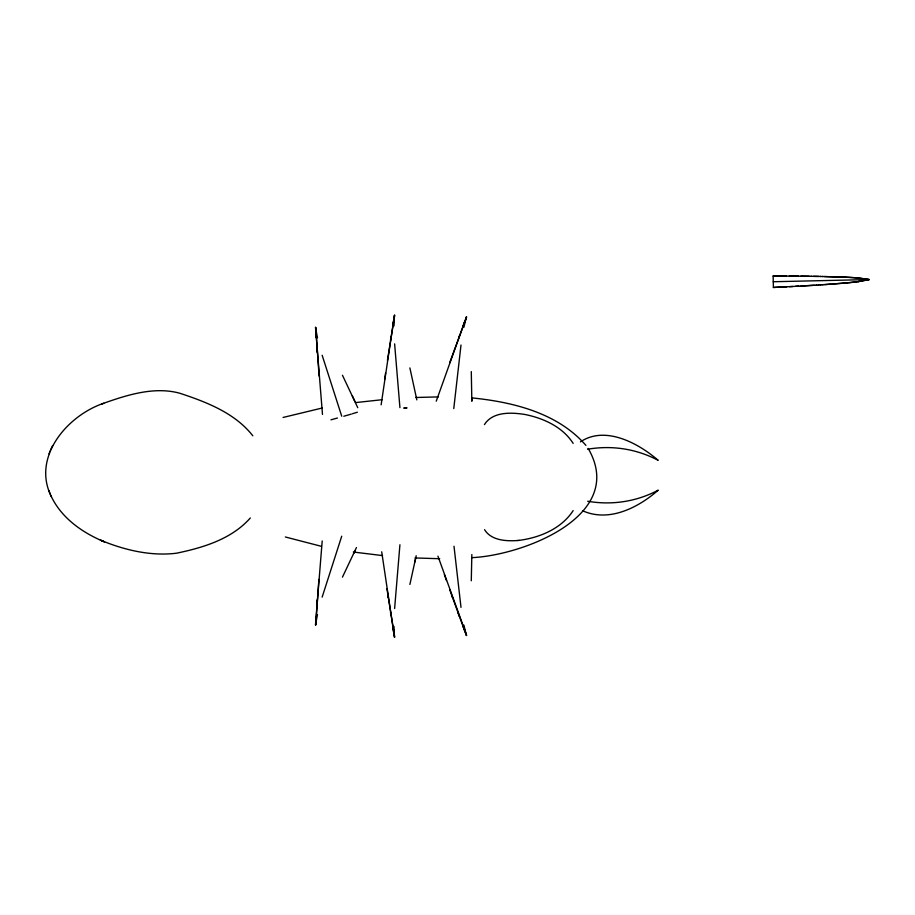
<?xml version="1.0" encoding="UTF-8"?>
<svg xmlns="http://www.w3.org/2000/svg" width="915" height="915" viewBox="0 0 915 915"><rect width="100%" height="100%" fill="white"/><g stroke="black" fill="none" stroke-linecap="round" stroke-linejoin="round"><path stroke-width="1.37" d="M393.999 626.489L394.457 637.24L381.704 551.814M471.843 554.524L471.282 580.785M315.755 625.037L318.877 579.401M394.617 608.521L399.924 544.757M316.041 616.802L315.503 625.059L317.482 614.48M315.755 621.102L322.206 540.959M317.059 602.699L317.276 599.828M453.771 408.593L461 345.024M381.132 404.842L394.457 315.149L393.999 325.9M385.581 372.988L384.689 379.256M387.434 360.384L394.697 315.229M390.476 340.117L390.922 337.269M393.118 323.315L393.473 321.096M393.576 320.502L393.805 319.06M463.894 327.284L466.444 316.819L436.249 401.159M409.886 584.456L416.188 555.725M414.85 562.13L415.547 558.813M322.149 597.118L341.718 536.201M252.826 435.815C234.983 413.008 206.618 402.097 179.935 393.29C154.772 386.256 127.528 394.788 103.612 403.298C67.058 415.696 31.533 457.386 51.423 496.742M449.654 362.843L450.729 359.824M450.763 359.778L466.661 316.945M458.667 337.829L459.479 335.576M49.033 453.794L49.387 452.834M465.037 320.536L463.733 324.036M462.921 326.22L463.539 324.573M49.799 451.77L50.211 450.763M342.462 577.125L356.461 547.547M353.773 553.426L355.089 550.567M50.691 449.642L52.681 445.525M484.458 424.571C492.67 411.453 511.313 412.31 524.844 414.461C543.464 418.178 562.656 426.893 573.156 443.398M573.156 510.616C561.398 528.721 539.621 537.78 518.851 540.399M580.419 441.865C605.124 425.246 638.373 443.135 658.182 460.337C636.463 448.796 611.746 445.079 587.567 449.242M250.31 517.981C231.655 539.118 203.199 547.673 176.481 553.209C150.701 556.4 124.108 549.995 100.33 540.079L104.562 541.897L102.503 541.04M103.761 403.24L101.496 404.201M352.344 413.774L357.365 412.207M283.078 417.457L322.172 408.021M343.811 416.245L351.234 414.118M330.967 419.813L337.452 418.029M858.43 281.58L869.25 279.555L859.116 278.08A59.395 3.397 0 0 0 844.614 277.154A58.286 3.363 0 0 1 858.888 278.091L868.861 279.475M868.861 279.647L859.048 281.477M356.347 402.509L382.287 399.695M484.584 529.682C491.241 540.571 506.189 541.325 517.661 540.513M517.433 540.536L519.091 540.376M471.797 557.658C522.797 555.394 627.37 515.888 588.162 448.407M844.614 283.067L832.227 284.062M845.025 283.055L824.655 284.588M830.969 284.176L822.596 284.725M820.492 284.862L823.157 284.714M818.307 285L821.041 284.851M816.603 285.137L801.071 286.018M816.054 285.148L818.856 284.988M814.27 285.274L795.478 286.326M798.726 286.166L789.576 286.647M783.354 286.967L792.916 286.475M404.51 408.021L407.072 407.896M783.549 286.955L773.392 287.459L773.129 276.021L798.498 276.158M780.118 287.127L786.751 286.795M403.561 408.079L406.397 407.93M773.392 287.459L780.255 287.127M415.707 397.499L438.331 396.904M773.267 281.74L869.25 279.555M587.693 501.248C611.849 505.412 636.543 501.695 658.24 490.154C638.212 507.756 608.898 522.659 582.512 510.707M773.129 276.021L786.511 276.078M789.336 276.101L809.192 276.273M800.842 276.193L811.662 276.307M811.136 276.319L818.662 276.41M813.538 276.353L820.858 276.456M439.715 558.722L414.964 557.956M820.298 276.467L822.974 276.49M824.472 276.547L844.476 277.165M822.413 276.502L844.888 277.154M382.516 555.588L353.339 552.031M321.428 546.335L285.343 536.979M102.354 540.971C81.16 531.878 60.905 517.227 50.977 495.804M585.92 445.376C557.715 412.928 512.938 401.994 471.785 397.888L471.282 371.604M342.462 375.264L357.765 407.701M352.344 395.886L355.089 401.822M50.497 494.718L48.895 490.634M466.661 635.445L437.942 556.16M451.736 595.356L466.444 635.57L463.894 625.105M462.921 626.157L463.539 627.816M463.733 628.353L465.037 631.853M457.672 611.849L459.479 616.802M449.688 589.58L452.731 598.136M444.37 574.597L446.474 580.556M341.718 416.176L322.149 355.272M317.482 337.91L315.503 327.33L322.48 414.415M409.886 367.933L416.84 399.901M394.697 637.16L386.965 588.825M393.21 629.634L393.805 633.329M392.832 627.335L393.118 629.074M390.476 612.272L390.922 615.109M387.869 594.933L388.303 597.85M461 607.366L454 546.244M399.924 407.621L394.617 343.868M318.889 372.931L319.152 376.134M318.877 372.988L315.755 327.353M317.059 349.679L317.276 352.55M315.755 331.287L315.995 335.016M316.041 335.588L316.155 337.349M858.613 281.58A58 3.385 -2.6 0 1 845.22 283.055M858.956 281.488A59.395 3.374 -2.6 0 1 844.522 283.055M471.865 401.01L471.843 397.853L471.865 401.01"/></g></svg>
